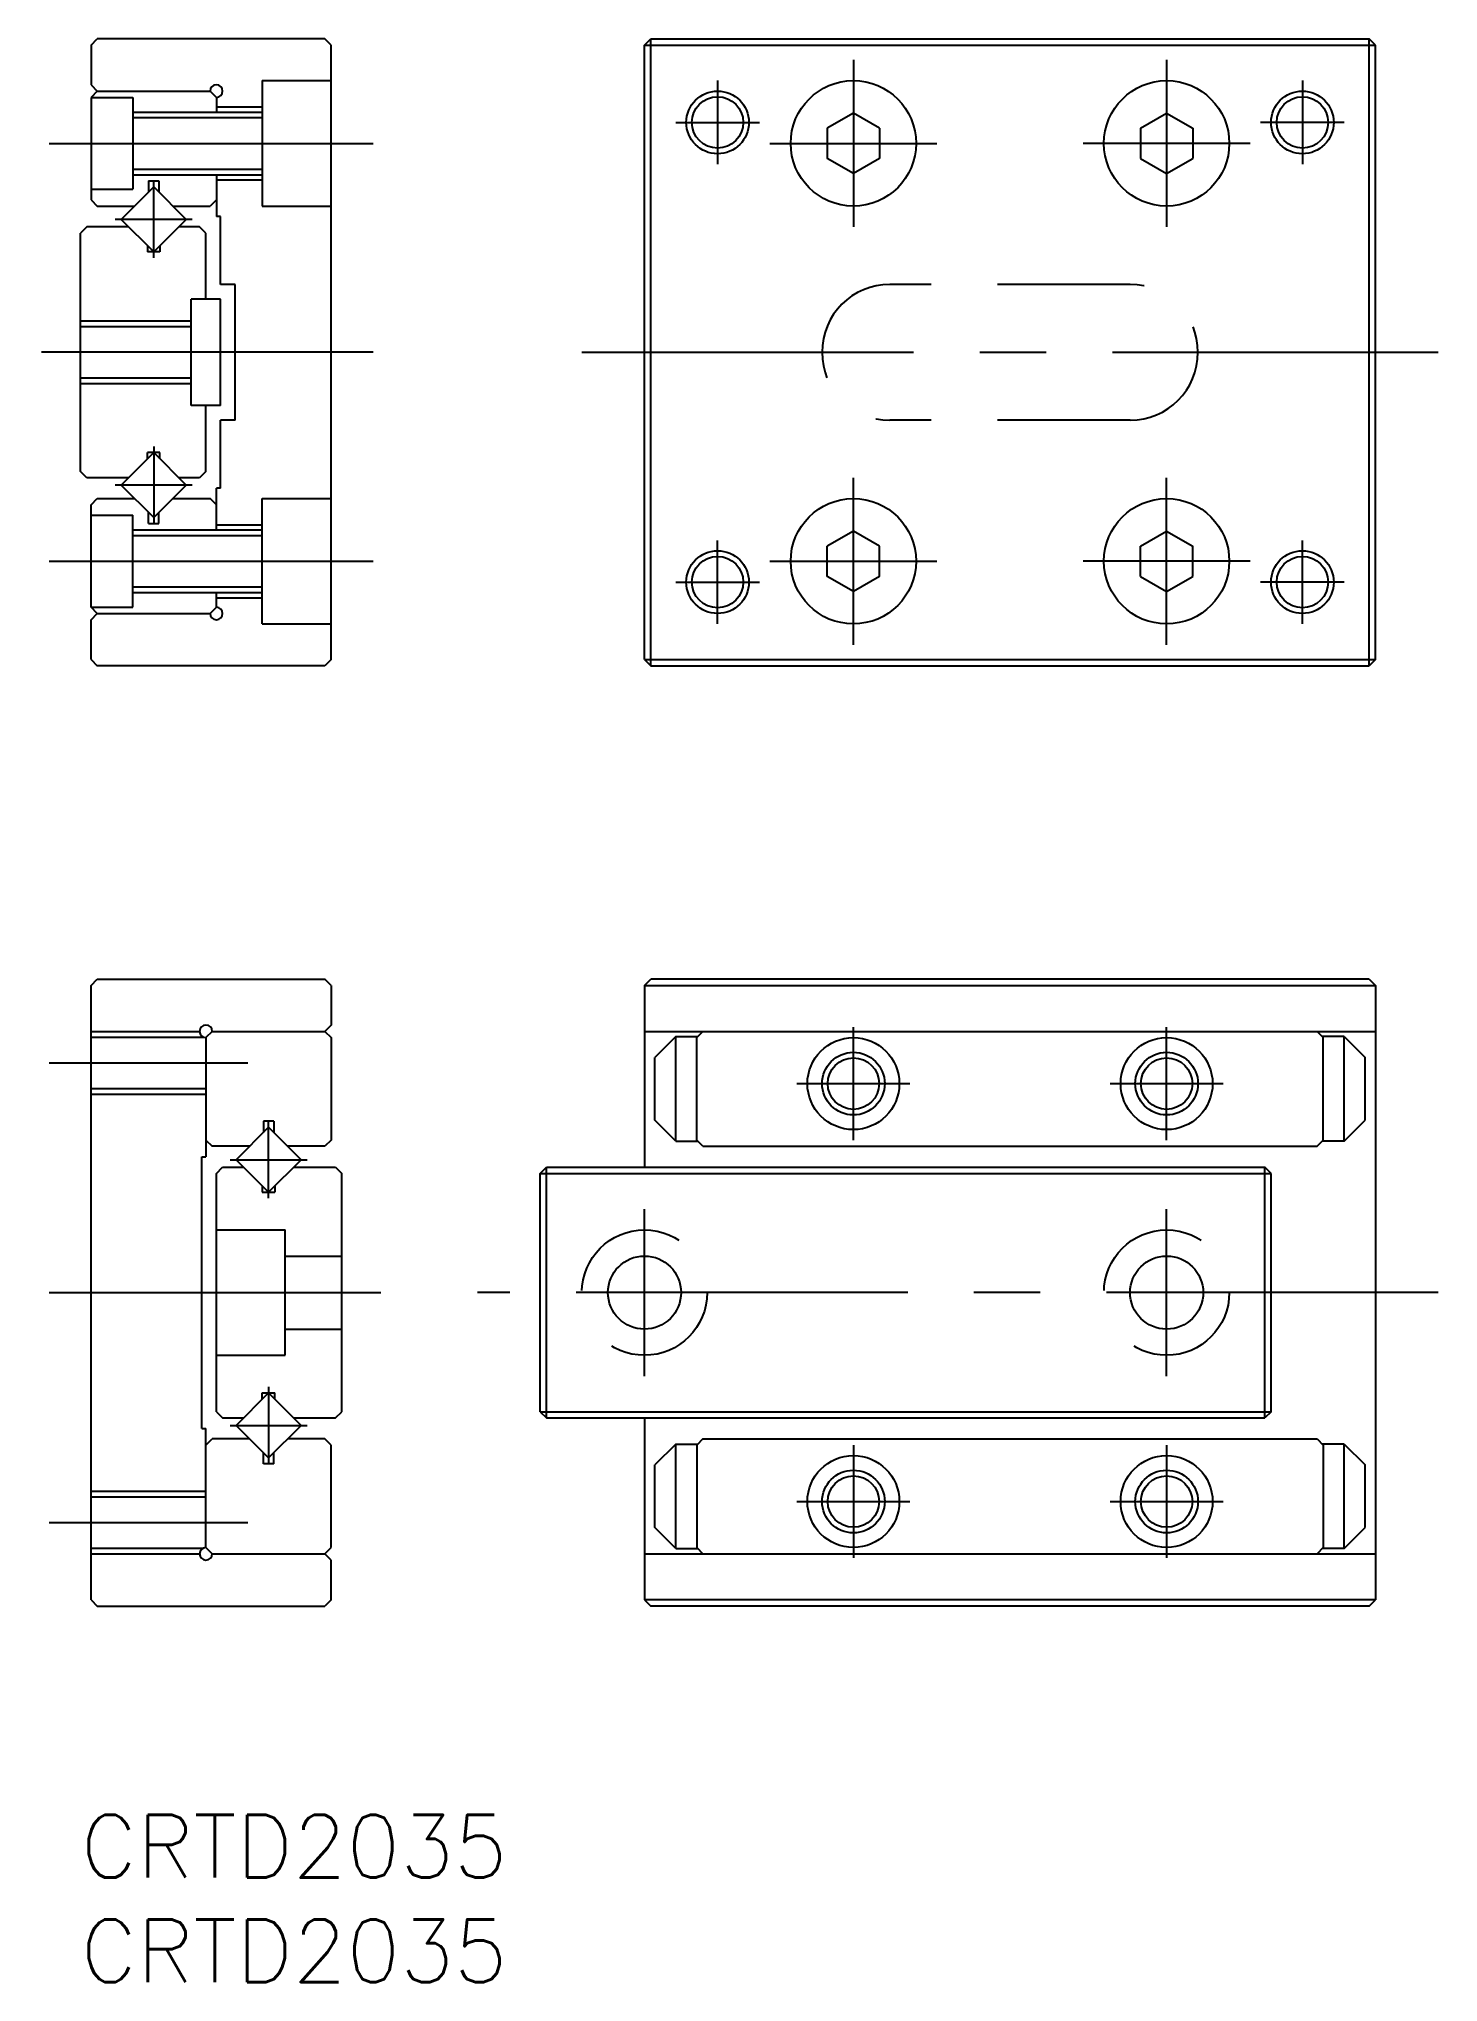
# Model space of a CAD drawing. Extents: x -2 to 65, y -8 to 85.
import ezdxf

# ---------------------------------------------------------------- set-up
doc = ezdxf.new("R2010")
doc.units = 0
doc.header["$LTSCALE"] = 0.5
doc.linetypes.add('CENTER', pattern=[50.8, 31.75, -6.35, 6.35, -6.35])
doc.linetypes.add('DASHED', pattern=[19.05, 12.7, -6.35])
for name, color, linetype in [('MSM_CENTER', 1, 'CENTER'), ('MSM_CONTINUOUS', 7, 'CONTINUOUS'), ('MSM_DASHED', 4, 'DASHED'), ('MSM_NARROW', 5, 'CONTINUOUS'), ('MSM_PART_NUMBER', 7, 'CONTINUOUS')]:
    doc.layers.add(name, color=color, linetype=linetype)
doc.styles.get("Standard").update_dxf_attribs({"font": 'txt.shx', "height": 3, "bigfont": 'bigfont.shx'})

# ---------------------------------------------------------------- blocks, each defined once
blk = doc.blocks.new('*U2')
at = {"layer": 'MSM_PART_NUMBER'}
blk.add_text('CRTD2035', height=3, dxfattribs=at).set_placement((0, -3))
blk = doc.blocks.new('*U3')
at = {"layer": 'MSM_PART_NUMBER'}
blk.add_text('CRTD2035', height=3, dxfattribs=at).set_placement((0, -8))

msp = doc.modelspace()

# ---------------------------------------------------------------- linework, layer by layer
at = {"layer": 'MSM_CENTER'}
for p, q in [((37, 84), (37, 76)), ((52, 84), (52, 76)), ((30.5, 83), (30.5, 79)), ((58.5, 83), (58.5, 79)), ((28.5, 81), (32.5, 81)), ((60.5, 81), (56.5, 81)), ((-1.5, 80), (14, 80)), ((33, 80), (41, 80)), ((56, 80), (48, 80)), ((3.5, 74.514), (3.5, 78.2)), ((5.343, 76.357), (1.657, 76.357)), ((14, 70), (-2, 70)), ((24, 70), (65, 70)), ((3.5, 65.486), (3.5, 61.8)), ((5.343, 63.643), (1.657, 63.643)), ((37, 56), (37, 64)), ((52, 56), (52, 64)), ((30.5, 57), (30.5, 61)), ((58.5, 57), (58.5, 61)), ((-1.5, 60), (14, 60)), ((33, 60), (41, 60)), ((56, 60), (48, 60)), ((28.5, 59), (32.5, 59)), ((60.5, 59), (56.5, 59)), ((37, 32.3), (37, 37.7)), ((52, 32.3), (52, 37.7)), ((-1.5, 36), (8, 36)), ((34.3, 35), (39.7, 35)), ((49.3, 35), (54.7, 35)), ((9, 29.514), (9, 33.2)), ((7.157, 31.357), (10.843, 31.357)), ((27, 21), (27, 29)), ((52, 21), (52, 29)), ((-1.5, 25), (14.5, 25)), ((65, 25), (19, 25)), ((9, 20.486), (9, 16.8)), ((7.157, 18.643), (10.843, 18.643)), ((37, 17.7), (37, 12.3)), ((52, 17.7), (52, 12.3)), ((34.3, 15), (39.7, 15)), ((49.3, 15), (54.7, 15)), ((-1.5, 14), (8, 14))]:
    msp.add_line(p, q, dxfattribs=at)
at = {"layer": 'MSM_CONTINUOUS'}
for p, q in [((0.5, 84.7), (0.8, 85)), ((0.5, 84.7), (0.5, 82.8)), ((11.7, 85), (0.8, 85)), ((12, 84.7), (11.7, 85)), ((12, 55.3), (12, 84.7)), ((27, 84.7), (27.3, 85)), ((27, 55.3), (27, 84.7)), ((27, 84.7), (62, 84.7)), ((27.3, 55), (27.3, 85)), ((27.3, 85), (61.7, 85)), ((35.9, 85), (35.9, 85)), ((61.7, 55), (61.7, 85)), ((62, 84.7), (61.7, 85)), ((62, 55.3), (62, 84.7)), ((0.5, 82.8), (0.8, 82.5)), ((8.7, 83), (12, 83)), ((8.7, 83), (8.7, 77)), ((0.8, 82.5), (0.5, 82.2)), ((0.5, 82.2), (0.5, 77.3)), ((0.5, 82.2), (2.5, 82.2)), ((0.8, 82.5), (6.2, 82.5)), ((2.5, 82.2), (2.5, 77.8)), ((6.2, 82.5), (6.5, 82.2)), ((6.5, 82.2), (6.5, 81.5)), ((2.5, 81.5), (8.7, 81.5)), ((6.5, 81.75), (8.7, 81.75)), ((37, 81.443), (35.75, 80.722)), ((38.25, 80.722), (37, 81.443)), ((50.75, 80.722), (52, 81.443)), ((52, 81.443), (53.25, 80.722)), ((35.75, 80.722), (35.75, 79.278)), ((38.25, 80.722), (38.25, 79.278)), ((50.75, 80.722), (50.75, 79.278)), ((53.25, 80.722), (53.25, 79.278)), ((37, 78.557), (35.75, 79.278)), ((38.25, 79.278), (37, 78.557)), ((50.75, 79.278), (52, 78.557)), ((52, 78.557), (53.25, 79.278)), ((2.5, 78.5), (8.7, 78.5)), ((3.25, 78.2), (3.75, 78.2)), ((3.25, 78.2), (3.25, 77.664)), ((3.75, 78.2), (3.75, 77.664)), ((6.5, 78.5), (6.5, 76.5)), ((6.5, 78.25), (8.7, 78.25)), ((0.5, 77.8), (2.5, 77.8)), ((0.5, 77.3), (0.8, 77)), ((3.5, 77.914), (1.943, 76.357)), ((3.5, 77.914), (5.057, 76.357)), ((6.5, 77.3), (6.2, 77)), ((0.8, 77), (2.585, 77)), ((3.5, 74.8), (1.943, 76.357)), ((5.057, 76.357), (3.5, 74.8)), ((4.414, 77), (6.2, 77)), ((6.7, 76.5), (6.5, 76.5)), ((6.7, 73.25), (6.7, 76.5)), ((8.7, 77), (12, 77)), ((0.3, 76), (0, 75.7)), ((0, 64.3), (0, 75.7)), ((2.3, 76), (0.3, 76)), ((5.7, 76), (4.7, 76)), ((6, 75.7), (5.7, 76)), ((6, 72.55), (6, 75.7)), ((3.2, 75.1), (3.2, 74.8)), ((3.8, 74.8), (3.2, 74.8)), ((3.8, 75.1), (3.8, 74.8)), ((5.3, 67.45), (5.3, 72.55)), ((6.7, 72.55), (5.3, 72.55)), ((7.4, 73.25), (6.7, 73.25)), ((6.7, 67.45), (6.7, 72.55)), ((7.4, 66.75), (7.4, 73.25)), ((0, 71.229), (5.3, 71.229)), ((0, 68.77), (5.3, 68.77)), ((6.7, 67.45), (5.3, 67.45)), ((6, 64.3), (6, 67.45)), ((6.7, 63.5), (6.7, 66.75)), ((7.4, 66.75), (6.7, 66.75)), ((3.5, 65.2), (1.943, 63.643)), ((3.8, 65.2), (3.2, 65.2)), ((3.2, 64.9), (3.2, 65.2)), ((5.057, 63.643), (3.5, 65.2)), ((3.8, 64.9), (3.8, 65.2)), ((0.3, 64), (0, 64.3)), ((6, 64.3), (5.7, 64)), ((2.3, 64), (0.3, 64)), ((3.5, 62.086), (1.943, 63.643)), ((3.5, 62.086), (5.057, 63.643)), ((5.7, 64), (4.7, 64)), ((6.5, 61.5), (6.5, 63.5)), ((6.7, 63.5), (6.5, 63.5)), ((0.5, 62.7), (0.8, 63)), ((0.5, 57.8), (0.5, 62.7)), ((0.8, 63), (2.585, 63)), ((3.25, 61.8), (3.25, 62.336)), ((3.75, 61.8), (3.75, 62.336)), ((4.414, 63), (6.2, 63)), ((6.5, 62.7), (6.2, 63)), ((8.7, 63), (12, 63)), ((8.7, 57), (8.7, 63)), ((0.5, 62.2), (2.5, 62.2)), ((2.5, 57.8), (2.5, 62.2)), ((2.5, 61.5), (8.7, 61.5)), ((3.25, 61.8), (3.75, 61.8)), ((6.5, 61.75), (8.7, 61.75)), ((37, 61.443), (35.75, 60.722)), ((38.25, 60.722), (37, 61.443)), ((50.75, 60.722), (52, 61.443)), ((52, 61.443), (53.25, 60.722)), ((35.75, 59.278), (35.75, 60.722)), ((38.25, 59.278), (38.25, 60.722)), ((50.75, 59.278), (50.75, 60.722)), ((53.25, 59.278), (53.25, 60.722)), ((37, 58.557), (35.75, 59.278)), ((38.25, 59.278), (37, 58.557)), ((50.75, 59.278), (52, 58.557)), ((52, 58.557), (53.25, 59.278)), ((0.8, 57.5), (0.5, 57.8)), ((0.5, 57.8), (2.5, 57.8)), ((2.5, 58.5), (8.7, 58.5)), ((6.2, 57.5), (6.5, 57.8)), ((6.5, 57.8), (6.5, 58.5)), ((6.5, 58.25), (8.7, 58.25)), ((0.5, 57.2), (0.8, 57.5)), ((0.5, 55.3), (0.5, 57.2)), ((0.8, 57.5), (6.2, 57.5)), ((8.7, 57), (12, 57)), ((0.5, 55.3), (0.8, 55)), ((11.7, 55), (0.8, 55)), ((12, 55.3), (11.7, 55)), ((27, 55.3), (62, 55.3)), ((27, 55.3), (27.3, 55)), ((27.3, 55), (61.7, 55)), ((62, 55.3), (61.7, 55)), ((0.5, 39.7), (0.8, 40)), ((0.8, 40), (11.7, 40)), ((12, 39.7), (11.7, 40)), ((27, 39.7), (27.3, 40)), ((61.7, 40), (27.3, 40)), ((61.7, 40), (62, 39.7)), ((0.5, 10.3), (0.5, 39.7)), ((12, 39.7), (12, 37.8)), ((27, 39.7), (62, 39.7)), ((27, 39.7), (27, 31)), ((62, 39.7), (62, 10.3)), ((0.5, 37.229), (5.87, 37.229)), ((6.3, 37.5), (6, 37.2)), ((6.3, 37.5), (11.7, 37.5)), ((12, 37.8), (11.7, 37.5)), ((11.7, 37.5), (12, 37.2)), ((27, 37.5), (62, 37.5)), ((28.5, 37.25), (27.5, 36.25)), ((28.5, 32.25), (28.5, 37.25)), ((28.5, 37.25), (29.55, 37.25)), ((29.5, 37.2), (29.8, 37.5)), ((59.5, 37.2), (59.2, 37.5)), ((60.5, 37.25), (59.45, 37.25)), ((60.5, 32.25), (60.5, 37.25)), ((60.5, 37.25), (61.5, 36.25)), ((6, 37.2), (6, 31.5)), ((12, 37.2), (12, 32.3)), ((29.5, 32.3), (29.5, 37.2)), ((59.5, 32.3), (59.5, 37.2)), ((27.5, 33.25), (27.5, 36.25)), ((61.5, 33.25), (61.5, 36.25)), ((0.5, 34.77), (6, 34.77)), ((9, 32.914), (7.443, 31.357)), ((8.75, 33.2), (8.75, 32.664)), ((9.25, 33.2), (8.75, 33.2)), ((9, 32.914), (10.557, 31.357)), ((9.25, 33.2), (9.25, 32.664)), ((28.5, 32.25), (27.5, 33.25)), ((60.5, 32.25), (61.5, 33.25)), ((6, 32.3), (6.3, 32)), ((8.086, 32), (6.3, 32)), ((11.7, 32), (9.915, 32)), ((12, 32.3), (11.7, 32)), ((28.5, 32.25), (29.55, 32.25)), ((29.8, 32), (29.5, 32.3)), ((29.8, 32), (59.2, 32)), ((59.2, 32), (59.5, 32.3)), ((60.5, 32.25), (59.45, 32.25)), ((5.8, 18.5), (5.8, 31.5)), ((5.8, 31.5), (6, 31.5)), ((6.5, 30.7), (6.8, 31)), ((6.5, 19.3), (6.5, 30.7)), ((6.8, 31), (7.8, 31)), ((7.443, 31.357), (9, 29.8)), ((9, 29.8), (10.557, 31.357)), ((10.2, 31), (12.2, 31)), ((12.2, 31), (12.5, 30.7)), ((12.5, 19.3), (12.5, 30.7)), ((22, 30.7), (22.3, 31)), ((22, 30.7), (57, 30.7)), ((22, 19.3), (22, 30.7)), ((22.3, 31), (56.7, 31)), ((22.3, 19), (22.3, 31)), ((56.7, 19), (56.7, 31)), ((57, 30.7), (56.7, 31)), ((57, 19.3), (57, 30.7)), ((8.7, 30.1), (8.7, 29.8)), ((8.7, 29.8), (9.3, 29.8)), ((9.3, 30.1), (9.3, 29.8)), ((6.5, 28), (9.8, 28)), ((9.8, 22), (9.8, 28)), ((9.8, 26.75), (12.5, 26.75)), ((9.8, 23.25), (12.5, 23.25)), ((6.5, 22), (9.8, 22)), ((7.443, 18.643), (9, 20.2)), ((8.7, 19.9), (8.7, 20.2)), ((8.7, 20.2), (9.3, 20.2)), ((9, 20.2), (10.557, 18.643)), ((9.3, 19.9), (9.3, 20.2)), ((6.5, 19.3), (6.8, 19)), ((6.8, 19), (7.8, 19)), ((9, 17.086), (7.443, 18.643)), ((9, 17.086), (10.557, 18.643)), ((10.2, 19), (12.2, 19)), ((12.2, 19), (12.5, 19.3)), ((22, 19.3), (57, 19.3)), ((22, 19.3), (22.3, 19)), ((22.3, 19), (56.7, 19)), ((27, 19), (27, 10.3)), ((57, 19.3), (56.7, 19)), ((5.8, 18.5), (6, 18.5)), ((6, 12.8), (6, 18.5)), ((6, 17.7), (6.3, 18)), ((8.086, 18), (6.3, 18)), ((11.7, 18), (9.915, 18)), ((12, 17.7), (11.7, 18)), ((12, 12.8), (12, 17.7)), ((28.5, 17.75), (27.5, 16.75)), ((28.5, 12.75), (28.5, 17.75)), ((28.5, 17.75), (29.55, 17.75)), ((29.8, 18), (29.5, 17.7)), ((29.5, 17.7), (29.5, 12.8)), ((29.8, 18), (59.2, 18)), ((59.2, 18), (59.5, 17.7)), ((60.5, 17.75), (59.45, 17.75)), ((59.5, 17.7), (59.5, 12.8)), ((60.5, 12.75), (60.5, 17.75)), ((60.5, 17.75), (61.5, 16.75)), ((8.75, 16.8), (8.75, 17.336)), ((9.25, 16.8), (8.75, 16.8)), ((9.25, 16.8), (9.25, 17.336)), ((27.5, 13.75), (27.5, 16.75)), ((61.5, 13.75), (61.5, 16.75)), ((0.5, 15.229), (6, 15.229)), ((28.5, 12.75), (27.5, 13.75)), ((60.5, 12.75), (61.5, 13.75)), ((0.5, 12.77), (5.87, 12.77)), ((6.3, 12.5), (6, 12.8)), ((6.3, 12.5), (11.7, 12.5)), ((11.7, 12.5), (12, 12.8)), ((12, 12.2), (11.7, 12.5)), ((12, 10.3), (12, 12.2)), ((27, 12.5), (62, 12.5)), ((28.5, 12.75), (29.55, 12.75)), ((29.5, 12.8), (29.8, 12.5)), ((59.5, 12.8), (59.2, 12.5)), ((60.5, 12.75), (59.45, 12.75)), ((0.5, 10.3), (0.8, 10)), ((12, 10.3), (11.7, 10)), ((27, 10.3), (27.3, 10)), ((62, 10.3), (27, 10.3)), ((61.7, 10), (62, 10.3)), ((0.8, 10), (11.7, 10)), ((61.7, 10), (27.3, 10))]:
    msp.add_line(p, q, dxfattribs=at)
for centre, radius in [((37, 80), 3), ((52, 80), 3), ((30.5, 81), 1.23), ((58.5, 81), 1.23), ((37, 60), 3), ((52, 60), 3), ((30.5, 59), 1.23), ((58.5, 59), 1.23), ((37, 35), 2.2), ((37, 35), 1.5), ((52, 35), 2.2), ((52, 35), 1.5), ((27, 25), 1.75), ((52, 25), 1.75), ((37, 15), 2.2), ((52, 15), 2.2), ((37, 15), 1.5), ((52, 15), 1.5)]:
    msp.add_circle(centre, radius, dxfattribs=at)
for centre, start, end in [((6.5, 82.5), 270, 180), ((6.5, 57.5), 180, 90), ((6, 37.5), 0, 270), ((6, 12.5), 90, 0)]:
    msp.add_arc(centre, 0.3, start, end, dxfattribs=at)
at = {"layer": 'MSM_DASHED'}
for p, q in [((50.25, 73.25), (38.75, 73.25)), ((50.25, 66.75), (38.75, 66.75))]:
    msp.add_line(p, q, dxfattribs=at)
for centre in [(27, 25), (52, 25)]:
    msp.add_circle(centre, 3, dxfattribs=at)
for centre, start, end in [((38.75, 70), 90, 270), ((50.25, 70), 270, 90)]:
    msp.add_arc(centre, 3.25, start, end, dxfattribs=at)
at = {"layer": 'MSM_NARROW'}
for p, q in [((2.5, 81.229), (8.7, 81.229)), ((2.5, 78.77), (8.7, 78.77)), ((0, 71.5), (5.3, 71.5)), ((0, 68.5), (5.3, 68.5)), ((2.5, 61.229), (8.7, 61.229)), ((2.5, 58.77), (8.7, 58.77)), ((0.5, 37.5), (5.7, 37.5)), ((0.5, 34.5), (6, 34.5)), ((0.5, 15.5), (6, 15.5)), ((0.5, 12.5), (5.7, 12.5))]:
    msp.add_line(p, q, dxfattribs=at)
for centre, radius in [((30.5, 81), 1.5), ((58.5, 81), 1.5), ((30.5, 59), 1.5), ((58.5, 59), 1.5), ((37, 35), 1.23), ((52, 35), 1.23), ((37, 15), 1.23), ((52, 15), 1.23)]:
    msp.add_circle(centre, radius, dxfattribs=at)

# ---------------------------------------------------------------- block references
at = {"layer": 'MSM_CONTINUOUS'}
for name in ['*U2', '*U3']:
    msp.add_blockref(name, (0, 0), dxfattribs=at)

doc.saveas('drawing.dxf')
